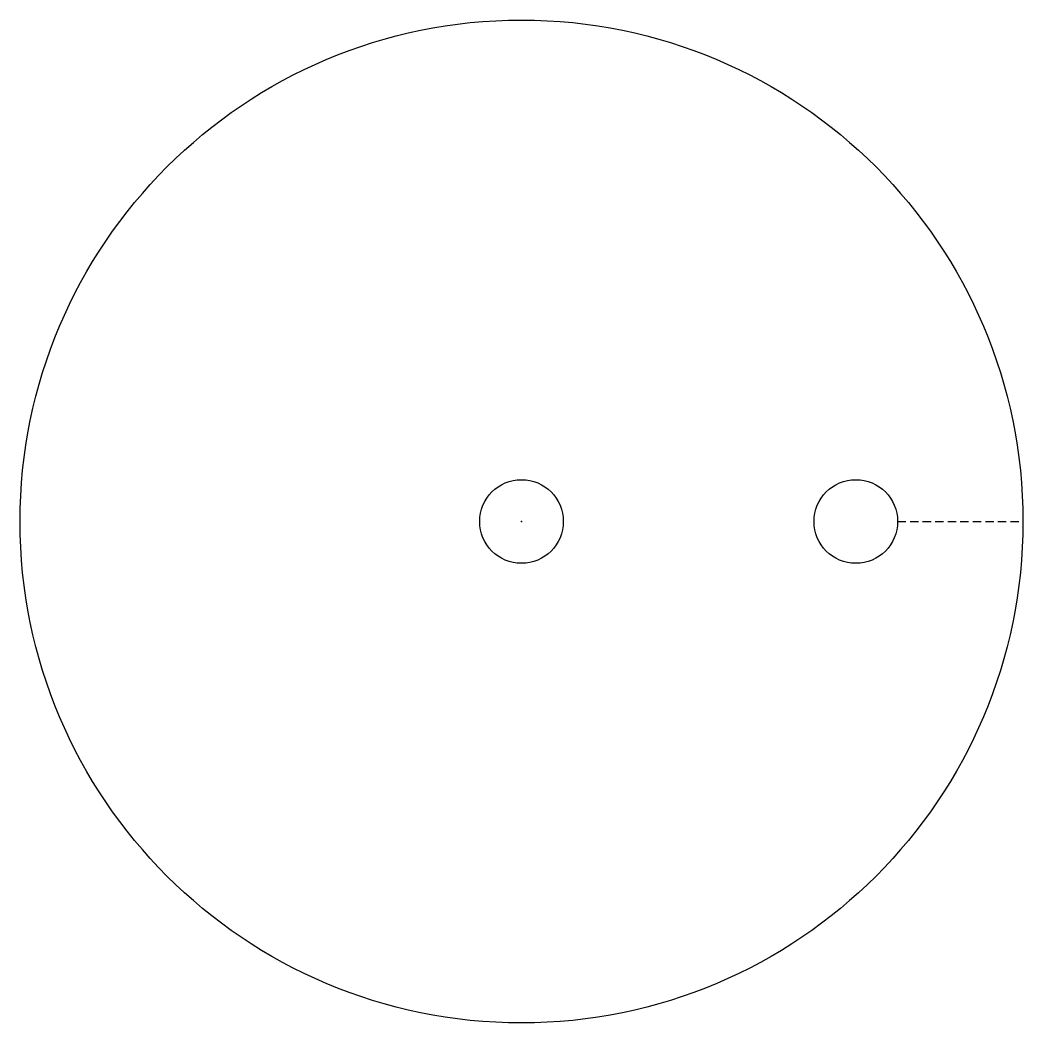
# Model space of a CAD drawing. Header units: millimetres. Extents: x -30 to 30, y -30 to 30.
import ezdxf

# ---------------------------------------------------------------- set-up
doc = ezdxf.new("R2010")
doc.units = ezdxf.units.MM
doc.linetypes.add('DASHED', pattern=[0.75, 0.5, -0.25])
doc.layers.get('0').update_dxf_attribs({"linetype": 'CONTINUOUS'})

msp = doc.modelspace()

# ---------------------------------------------------------------- linework, layer by layer
at = {"linetype": 'DASHED'}
msp.add_line((22.5, 0), (30, 0), dxfattribs=at)
for centre, radius in [((0, 0), 30), ((0, 0), 2.5), ((20, 0), 2.5)]:
    msp.add_circle(centre, radius)
msp.add_point((0, 0))

doc.saveas('drawing.dxf')
